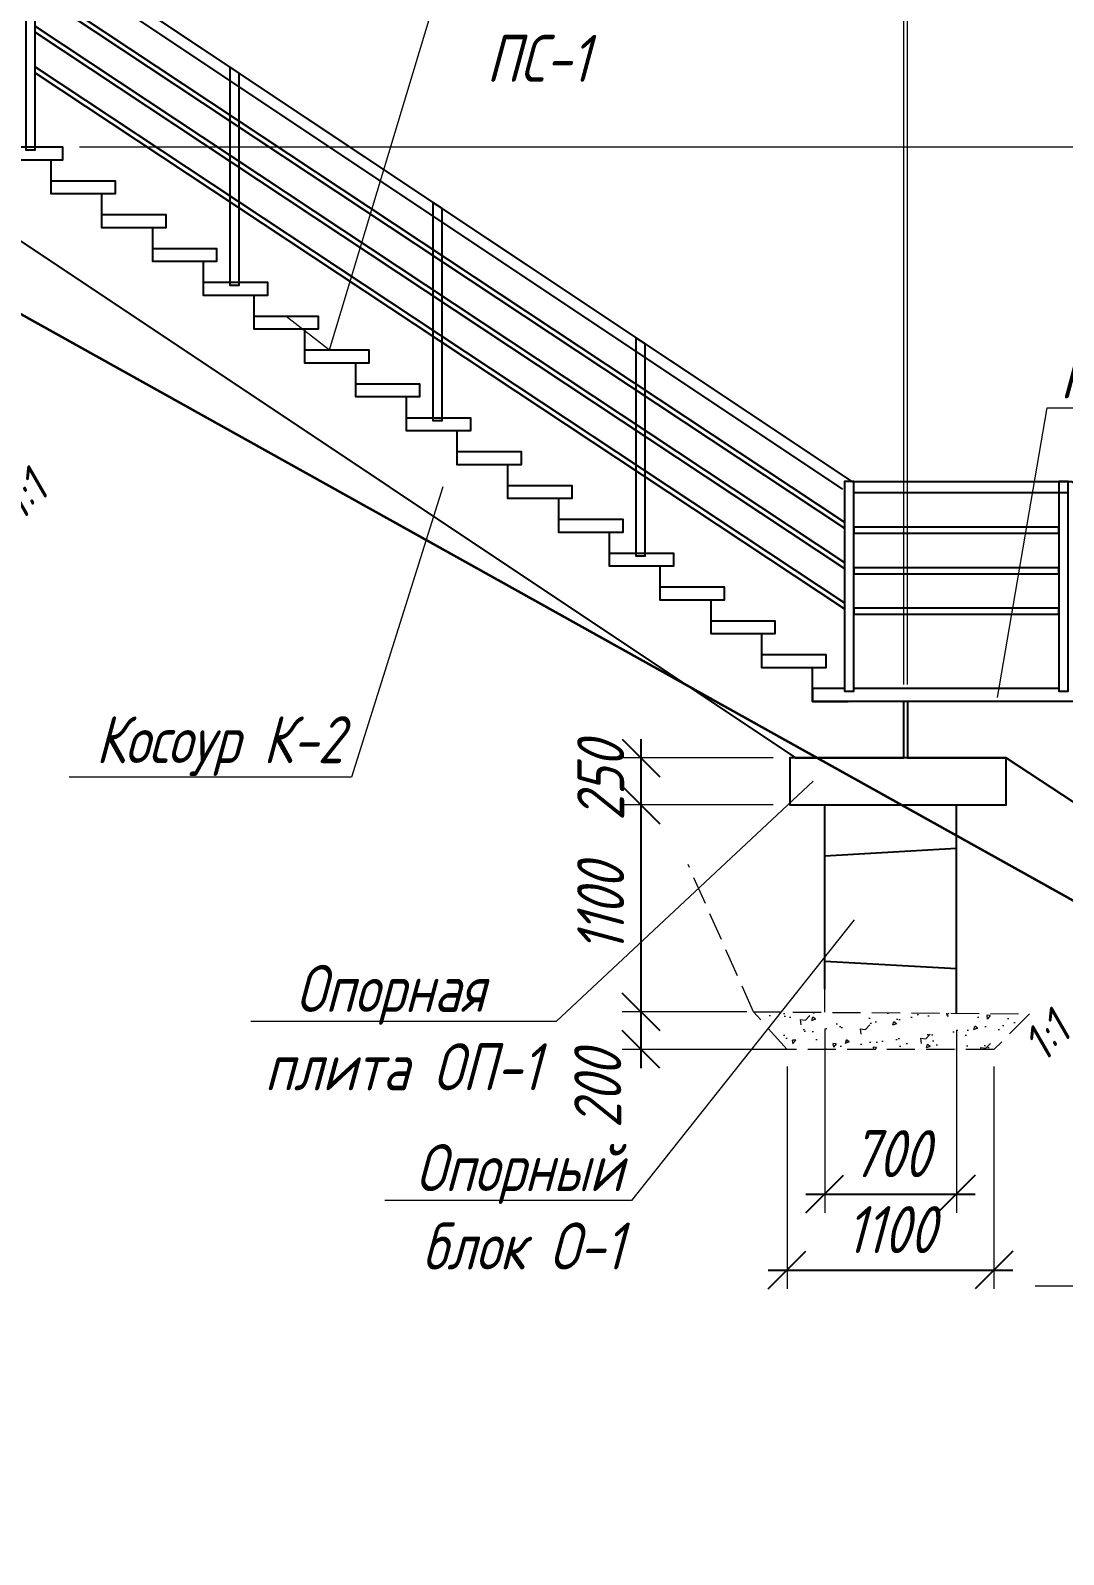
# Model space of a CAD drawing. Header units: millimetres. Extents: x 0 to 285450075, y -3000605 to 8125189010.
# Drawn here: x 7332992 to 7338487, y -647971 to -639864 of the extents above; entities that cross this region are included whole.
import ezdxf
from ezdxf import colors
from ezdxf.entities.mleader import LeaderData, LeaderLine
from ezdxf.math import Vec2, Vec3

# ---------------------------------------------------------------- set-up
doc = ezdxf.new("R2010")
doc.units = ezdxf.units.MM
doc.linetypes.add('DASHED', pattern=[7, 5, -2, 0])
for name, color, linetype, lineweight in [('02_Доп.основные', 255, 'Continuous', 25), ('04_Невидимые', 3, 'Continuous', 13), ('10_Текст', 255, 'Continuous', 25), ('ИС_Мвн', 3, 'Continuous', 18), ('ИС_Основная', 7, 'Continuous', 35), ('ИС_РЗМ', 3, 'Continuous', 18)]:
    doc.layers.add(name, color=color, linetype=linetype, lineweight=lineweight)
doc.layers.add('ограждение', color=7, linetype='Continuous')
doc.styles.add('0', font='isocpeur.ttf', dxfattribs={"width": 0.8, "oblique": 15})
doc.styles.add('ISOCPEUR', font='isocpeur.ttf', dxfattribs={"width": 0.8, "oblique": 15, "height": 2.5})
doc.dimstyles.new('М100мнв', dxfattribs={"dimscale": 100, "dimtxt": 2.5, "dimasz": 2, "dimexe": 1, "dimexo": 0.9, "dimgap": 0.9, "dimtad": 1, "dimdec": 0, "dimtxsty": '0', "dimblk": 'OBLIQUE', "dimcen": 2.5, "dimdle": 1, "dimclrd": 3, "dimclre": 3, "dimclrt": 256, "dimadec": 0, "dimazin": 0, "dimtfac": 1, "dimtdec": 0, "dimtmove": 1, "dimatfit": 3, "dimldrblk": 'OBLIQUE', "dimfxl": 1, "dimlwe": -1, "dimarcsym": 0})

# ---------------------------------------------------------------- blocks, each defined once
blk = doc.blocks.new('_OBLIQUE')
at = {"color": 0, "linetype": 'ByBlock', "lineweight": -2}
blk.add_line((0.5, 0.5), (-0.5, -0.5), dxfattribs=at)
blk = doc.blocks.new('*D1519')
at = {"layer": 'Defpoints', "color": 0, "transparency": 16777216}
for p in [(7337016.7, -645284.2), (7338116.7, -645284.2), (7338116.7, -646457.5)]:
    blk.add_point(p, dxfattribs=at)
at = {"layer": 'ИС_РЗМ', "color": 3, "transparency": 16777216}
for p, q in [((7337016.7, -645374.2), (7337016.7, -646557.5)), ((7338116.7, -645374.2), (7338116.7, -646557.5))]:
    blk.add_line(p, q, dxfattribs=at)
at = {"layer": 'ИС_РЗМ', "color": 3, "lineweight": -2, "transparency": 16777216}
blk.add_line((7336916.7, -646457.5), (7338216.7, -646457.5), dxfattribs=at)
at = {"layer": 'ИС_РЗМ', "color": 3, "lineweight": -2, "transparency": 16777216, "xscale": 200, "yscale": 200, "zscale": 200, "rotation": 180}
blk.add_blockref('_OBLIQUE', (7337016.7, -646457.5), dxfattribs=at)
at = {"layer": 'ИС_РЗМ', "color": 3, "lineweight": -2, "transparency": 16777216, "xscale": 200, "yscale": 200, "zscale": 200}
blk.add_blockref('_OBLIQUE', (7338116.7, -646457.5), dxfattribs=at)
at = {"layer": 'ИС_РЗМ', "transparency": 16777216, "insert": (7337566.7, -646242.5), "char_height": 250, "attachment_point": 5, "style": '0'}
blk.add_mtext('1100', dxfattribs=at)
blk = doc.blocks.new('*D1520')
at = {"layer": 'Defpoints', "color": 0, "transparency": 16777216}
for p in [(7337217, -645083.9), (7337917, -645091.6), (7337917, -646053.5)]:
    blk.add_point(p, dxfattribs=at)
at = {"layer": 'ИС_РЗМ', "color": 3, "transparency": 16777216}
for p, q in [((7337217, -645173.9), (7337217, -646153.5)), ((7337917, -645181.6), (7337917, -646153.5))]:
    blk.add_line(p, q, dxfattribs=at)
at = {"layer": 'ИС_РЗМ', "color": 3, "lineweight": -2, "transparency": 16777216}
blk.add_line((7337117, -646053.5), (7338017, -646053.5), dxfattribs=at)
at = {"layer": 'ИС_РЗМ', "color": 3, "lineweight": -2, "transparency": 16777216, "xscale": 200, "yscale": 200, "zscale": 200, "rotation": 180}
blk.add_blockref('_OBLIQUE', (7337217, -646053.5), dxfattribs=at)
at = {"layer": 'ИС_РЗМ', "color": 3, "lineweight": -2, "transparency": 16777216, "xscale": 200, "yscale": 200, "zscale": 200}
blk.add_blockref('_OBLIQUE', (7337917, -646053.5), dxfattribs=at)
at = {"layer": 'ИС_РЗМ', "transparency": 16777216, "insert": (7337567, -645838.5), "char_height": 250, "attachment_point": 5, "style": '0'}
blk.add_mtext('700', dxfattribs=at)
blk = doc.blocks.new('_None')
blk = doc.blocks.new('*D1521')
at = {"layer": 'Defpoints', "color": 0, "transparency": 16777216}
for p in [(7336240, -645084.2), (7336892.5, -645084.2), (7337138.5, -645284.2)]:
    blk.add_point(p, dxfattribs=at)
at = {"layer": 'ИС_РЗМ', "color": 3, "lineweight": -2, "transparency": 16777216}
blk.add_line((7336240, -645384.2), (7336240, -644984.2), dxfattribs=at)
at = {"layer": 'ИС_РЗМ', "color": 3, "transparency": 16777216}
for p, q in [((7336802.5, -645084.2), (7336140, -645084.2)), ((7337048.5, -645284.2), (7336140, -645284.2))]:
    blk.add_line(p, q, dxfattribs=at)
at = {"layer": 'ИС_РЗМ', "color": 3, "lineweight": -2, "transparency": 16777216, "xscale": 200, "yscale": 200, "zscale": 200}
for p, rotation in [((7336240, -645084.2), 90), ((7336240, -645284.2), 270)]:
    blk.add_blockref('_OBLIQUE', p, dxfattribs=dict(at, rotation=rotation))
at = {"layer": 'ИС_РЗМ', "transparency": 16777216, "insert": (7336009.4, -645497.9), "char_height": 250, "attachment_point": 5, "rotation": 90, "style": '0'}
blk.add_mtext('200', dxfattribs=at)
blk = doc.blocks.new('*D1522')
at = {"layer": 'Defpoints', "color": 0, "transparency": 16777216}
for p in [(7336240, -643983.8), (7337032, -643983.8), (7336892.5, -645084.2)]:
    blk.add_point(p, dxfattribs=at)
at = {"layer": 'ИС_РЗМ', "color": 3, "lineweight": -2, "transparency": 16777216}
blk.add_line((7336240, -645184.2), (7336240, -643883.8), dxfattribs=at)
at = {"layer": 'ИС_РЗМ', "color": 3, "transparency": 16777216}
for p, q in [((7336942, -643983.8), (7336140, -643983.8)), ((7336802.5, -645084.2), (7336140, -645084.2))]:
    blk.add_line(p, q, dxfattribs=at)
at = {"layer": 'ИС_РЗМ', "color": 3, "lineweight": -2, "transparency": 16777216, "xscale": 200, "yscale": 200, "zscale": 200}
for p, rotation in [((7336240, -643983.8), 90), ((7336240, -645084.2), 270)]:
    blk.add_blockref('_OBLIQUE', p, dxfattribs=dict(at, rotation=rotation))
at = {"layer": 'ИС_РЗМ', "transparency": 16777216, "insert": (7336025, -644534), "char_height": 250, "attachment_point": 5, "rotation": 90, "style": '0'}
blk.add_mtext('1100', dxfattribs=at)
blk = doc.blocks.new('*D1523')
at = {"layer": 'Defpoints', "color": 0, "transparency": 16777216}
for p in [(7336240, -643733.8), (7337032, -643733.8), (7337032, -643983.8)]:
    blk.add_point(p, dxfattribs=at)
at = {"layer": 'ИС_РЗМ', "color": 3, "lineweight": -2, "transparency": 16777216}
blk.add_line((7336240, -644083.8), (7336240, -643633.8), dxfattribs=at)
at = {"layer": 'ИС_РЗМ', "color": 3, "transparency": 16777216}
for p, q in [((7336942, -643733.8), (7336140, -643733.8)), ((7336942, -643983.8), (7336140, -643983.8))]:
    blk.add_line(p, q, dxfattribs=at)
at = {"layer": 'ИС_РЗМ', "color": 3, "lineweight": -2, "transparency": 16777216, "xscale": 200, "yscale": 200, "zscale": 200}
for p, rotation in [((7336240, -643733.8), 90), ((7336240, -643983.8), 270)]:
    blk.add_blockref('_OBLIQUE', p, dxfattribs=dict(at, rotation=rotation))
at = {"layer": 'ИС_РЗМ', "transparency": 16777216, "insert": (7336025, -643858.8), "char_height": 250, "attachment_point": 5, "rotation": 90, "style": '0'}
blk.add_mtext('250', dxfattribs=at)
blk = doc.blocks.new('*D1535')
at = {"layer": 'Defpoints', "color": 0, "transparency": 16777216}
for p in [(7337637, -635603.9), (7332167, -640553.9), (7337637, -643433.9)]:
    blk.add_point(p, dxfattribs=at)
at = {"layer": 'ИС_РЗМ', "color": 3, "transparency": 16777216}
for p, q in [((7332167, -640463.9), (7332167, -635503.9)), ((7337637, -643343.9), (7337637, -635503.9))]:
    blk.add_line(p, q, dxfattribs=at)
at = {"layer": 'ИС_РЗМ', "color": 3, "lineweight": -2, "transparency": 16777216}
blk.add_line((7332067, -635603.9), (7337737, -635603.9), dxfattribs=at)
at = {"layer": 'ИС_РЗМ', "color": 3, "lineweight": -2, "transparency": 16777216, "xscale": 200, "yscale": 200, "zscale": 200, "rotation": 180}
blk.add_blockref('_OBLIQUE', (7332167, -635603.9), dxfattribs=at)
at = {"layer": 'ИС_РЗМ', "color": 3, "lineweight": -2, "transparency": 16777216, "xscale": 200, "yscale": 200, "zscale": 200}
blk.add_blockref('_OBLIQUE', (7337637, -635603.9), dxfattribs=at)
at = {"layer": 'ИС_РЗМ', "transparency": 16777216, "insert": (7334902, -635388.9), "char_height": 250, "attachment_point": 5, "style": '0'}
blk.add_mtext('5470', dxfattribs=at)
blk = doc.blocks.new('*D1536')
at = {"layer": 'Defpoints', "color": 0, "transparency": 16777216}
for p in [(7337657, -635603.9), (7337637, -643433.9), (7337657, -643433.9)]:
    blk.add_point(p, dxfattribs=at)
at = {"layer": 'ИС_РЗМ', "color": 3, "lineweight": -2, "transparency": 16777216}
for p, q in [((7337647, -635603.9), (7337755, -635243.9)), ((7337755, -635243.9), (7338242, -635243.9)), ((7337637, -635603.9), (7337437, -635603.9)), ((7337637, -635603.9), (7337657, -635603.9)), ((7337637, -635603.9), (7337657, -635603.9)), ((7337657, -635603.9), (7337857, -635603.9))]:
    blk.add_line(p, q, dxfattribs=at)
at = {"layer": 'ИС_РЗМ', "color": 3, "transparency": 16777216}
for p, q in [((7337637, -643343.9), (7337637, -635503.9)), ((7337657, -643343.9), (7337657, -635503.9))]:
    blk.add_line(p, q, dxfattribs=at)
at = {"layer": 'ИС_РЗМ', "color": 3, "lineweight": -2, "transparency": 16777216, "xscale": 200, "yscale": 200, "zscale": 200}
blk.add_blockref('_OBLIQUE', (7337637, -635603.9), dxfattribs=at)
at = {"layer": 'ИС_РЗМ', "color": 3, "lineweight": -2, "transparency": 16777216, "xscale": 200, "yscale": 200, "zscale": 200, "rotation": 180}
blk.add_blockref('_OBLIQUE', (7337657, -635603.9), dxfattribs=at)
at = {"layer": 'ИС_РЗМ', "transparency": 16777216, "insert": (7337998.5, -635028.9), "char_height": 250, "attachment_point": 5, "style": '0'}
blk.add_mtext('20', dxfattribs=at)
blk = doc.blocks.new('*D1537')
at = {"layer": 'Defpoints', "color": 0, "transparency": 16777216}
for p in [(7342047, -635603.9), (7337657, -643433.9), (7342047, -645593.9)]:
    blk.add_point(p, dxfattribs=at)
at = {"layer": 'ИС_РЗМ', "color": 3, "transparency": 16777216}
for p, q in [((7337657, -643343.9), (7337657, -635503.9)), ((7342047, -645503.9), (7342047, -635503.9))]:
    blk.add_line(p, q, dxfattribs=at)
at = {"layer": 'ИС_РЗМ', "color": 3, "lineweight": -2, "transparency": 16777216}
blk.add_line((7337557, -635603.9), (7342147, -635603.9), dxfattribs=at)
at = {"layer": 'ИС_РЗМ', "color": 3, "lineweight": -2, "transparency": 16777216, "xscale": 200, "yscale": 200, "zscale": 200, "rotation": 180}
blk.add_blockref('_OBLIQUE', (7337657, -635603.9), dxfattribs=at)
at = {"layer": 'ИС_РЗМ', "color": 3, "lineweight": -2, "transparency": 16777216, "xscale": 200, "yscale": 200, "zscale": 200}
blk.add_blockref('_OBLIQUE', (7342047, -635603.9), dxfattribs=at)
at = {"layer": 'ИС_РЗМ', "transparency": 16777216, "insert": (7339852, -635388.9), "char_height": 250, "attachment_point": 5, "style": '0'}
blk.add_mtext('4390', dxfattribs=at)
blk = doc.blocks.new('*D1540')
at = {"layer": 'Defpoints', "color": 0, "transparency": 16777216}
for p in [(7327677, -637603.9, 4135.3), (7333162, -640483.9, 4135.3), (7350076.4, -640483.9)]:
    blk.add_point(p, dxfattribs=at)
at = {"layer": 'ИС_РЗМ', "color": 3, "lineweight": -2, "transparency": 16777216}
blk.add_line((7350076.4, -637503.9), (7350076.4, -640583.9), dxfattribs=at)
at = {"layer": 'ИС_РЗМ', "color": 3, "transparency": 16777216}
for p, q in [((7327767, -637603.9), (7350176.4, -637603.9)), ((7333252, -640483.9), (7350176.4, -640483.9))]:
    blk.add_line(p, q, dxfattribs=at)
at = {"layer": 'ИС_РЗМ', "color": 3, "lineweight": -2, "transparency": 16777216, "xscale": 200, "yscale": 200, "zscale": 200}
for p, rotation in [((7350076.4, -637603.9), 90), ((7350076.4, -640483.9), 270)]:
    blk.add_blockref('_OBLIQUE', p, dxfattribs=dict(at, rotation=rotation))
at = {"layer": 'ИС_РЗМ', "transparency": 16777216, "insert": (7349861.4, -639043.9), "char_height": 250, "attachment_point": 5, "rotation": 90, "style": '0'}
blk.add_mtext('16х180', dxfattribs=at)
blk = doc.blocks.new('*D1542')
at = {"layer": 'Defpoints', "color": 0, "transparency": 16777216}
for p in [(7333162, -640483.9), (7338652, -643363.9), (7350076.4, -643363.9)]:
    blk.add_point(p, dxfattribs=at)
at = {"layer": 'ИС_РЗМ', "color": 3, "lineweight": -2, "transparency": 16777216}
blk.add_line((7350076.4, -640383.9), (7350076.4, -643463.9), dxfattribs=at)
at = {"layer": 'ИС_РЗМ', "color": 3, "transparency": 16777216}
for p, q in [((7333252, -640483.9), (7350176.4, -640483.9)), ((7338742, -643363.9), (7350176.4, -643363.9))]:
    blk.add_line(p, q, dxfattribs=at)
at = {"layer": 'ИС_РЗМ', "color": 3, "lineweight": -2, "transparency": 16777216, "xscale": 200, "yscale": 200, "zscale": 200}
for p, rotation in [((7350076.4, -640483.9), 90), ((7350076.4, -643363.9), 270)]:
    blk.add_blockref('_OBLIQUE', p, dxfattribs=dict(at, rotation=rotation))
at = {"layer": 'ИС_РЗМ', "transparency": 16777216, "insert": (7349861.4, -641923.9), "char_height": 250, "attachment_point": 5, "rotation": 90, "style": '0'}
blk.add_mtext('16х180', dxfattribs=at)

msp = doc.modelspace()

# ---------------------------------------------------------------- hatches: boundary and pattern name
at = {"layer": '04_Невидимые'}
h = msp.add_hatch(dxfattribs=at)
h.set_pattern_fill('AR-CONC', color=256, scale=30, angle=180, style=0)
h.set_pattern_definition([(230, (-70965377.1, -801259.54), (-215.1780548, 18.8256405), [22.5, -247.5]), (175, (-70965377.1, -801259.54), (41.6254001, -225.6576401), [18, -198]), (280.45144446, (-70965395.03, -801257.97), (-173.552654, -206.8319973), [19.1220576, -210.3426336]), (226.1842, (-70965377.1, -801319.54), (-320.1723992, 49.6557842), [33.75, -371.25]), (276.6356355, (-70965403.77, -801315.4), (-280.3985837, -292.2355802), [28.6831026, -315.514128]), (171.184164, (-70965377.1, -801319.54), (-280.3985835, -292.2355801), [27, -297.0000003]), (201, (-70965407.1, -801304.54), (-179.07211564, 120.7856672), [22.5, -247.5]), (146, (-70965407.1, -801304.54), (-72.9945996, -217.5450135), [18, -198]), (251.45144474, (-70965422.02, -801294.48), (-252.066713, -96.75934584), [19.122057, -210.3426336]), (217.5, (-70965377.094, -801259.54), (-3.647956595, -99.86815615), [0, -195.6, 0, -201, 0, -198.75]), (187.5, (-70965377.09, -801259.54), (-78.92086123, -118.32351356), [0, -114.6, 0, -191.1, 0, -75.75]), (147.5, (-70965310.19, -801259.54), (-160.14673085, 6.76646152), [0, -75, 0, -234, 0, -310.5]), (137.5, (-70965280.2, -801259.54), (-174.9558508, -30.0314947), [0, -97.5, 0, -155.4, 0, -220.5])])
h.paths.add_polyline_path([(7338306.5022, -645094.4149), (7338116.7049, -645284.2122), (7337016.7049, -645284.2122), (7336837.7511, -645084.0076)])

# ---------------------------------------------------------------- linework, layer by layer
at = {"color": 5}
msp.add_lwpolyline([(7326337.0125, -636503.892), (7327550.1784, -636503.8833), (7331872.0118, -639383.9362), (7333040.192, -639383.9362), (7337360.1127, -642263.8833), (7338530.179, -642263.8833), (7341770.179, -644423.8833), (7342940.179, -644423.8833), (7346652.0131, -646898.4394)], dxfattribs=at)
at = {"layer": '02_Доп.основные'}
for p, q in [((7338462.0125, -643363.8833), (7337372.0125, -643363.8833)), ((7338542.0125, -643433.8833), (7337342.0125, -643433.8833)), ((7337217.012, -644963.8916), (7337217.012, -643983.8833)), ((7337917.012, -644906.6713), (7337917.012, -643983.8833)), ((7337217.012, -644253.8833), (7337917.012, -644213.8833)), ((7337217.012, -644813.8833), (7337917.012, -644853.8833)), ((7337917.012, -645091.6551), (7337917.012, -644906.6713))]:
    msp.add_line(p, q, dxfattribs=at)
for points in [[(7331662.0118, -640483.9275), (7333162.0118, -640483.9275), (7333162.0118, -640553.9275), (7331662.0118, -640553.9275)], [(7333102.0125, -640663.8833), (7333442.0125, -640663.8833), (7333442.0125, -640733.8833), (7333102.0125, -640733.8833)], [(7333372.0125, -640843.8833), (7333712.0125, -640843.8833), (7333712.0125, -640913.8833), (7333372.0125, -640913.8833)], [(7333642.0125, -641023.8833), (7333982.0125, -641023.8833), (7333982.0125, -641093.8833), (7333642.0125, -641093.8833)], [(7333912.0125, -641203.8833), (7334252.0125, -641203.8833), (7334252.0125, -641273.8833), (7333912.0125, -641273.8833)], [(7334182.0125, -641383.8833), (7334522.0125, -641383.8833), (7334522.0125, -641453.8833), (7334182.0125, -641453.8833)], [(7334452.0125, -641563.8833), (7334792.0125, -641563.8833), (7334792.0125, -641633.8833), (7334452.0125, -641633.8833)], [(7334722.0125, -641743.8833), (7335062.0125, -641743.8833), (7335062.0125, -641813.8833), (7334722.0125, -641813.8833)], [(7334992.0125, -641923.8833), (7335332.0125, -641923.8833), (7335332.0125, -641993.8833), (7334992.0125, -641993.8833)], [(7335262.0125, -642103.8833), (7335602.0125, -642103.8833), (7335602.0125, -642173.8833), (7335262.0125, -642173.8833)], [(7335532.0125, -642283.8833), (7335872.0125, -642283.8833), (7335872.0125, -642353.8833), (7335532.0125, -642353.8833)], [(7335802.0125, -642463.8833), (7336142.0125, -642463.8833), (7336142.0125, -642533.8833), (7335802.0125, -642533.8833)], [(7336072.0125, -642643.8833), (7336412.0125, -642643.8833), (7336412.0125, -642713.8833), (7336072.0125, -642713.8833)], [(7336342.0125, -642823.8833), (7336682.0125, -642823.8833), (7336682.0125, -642893.8833), (7336342.0125, -642893.8833)], [(7336612.0125, -643003.8833), (7336952.0125, -643003.8833), (7336952.0125, -643073.8833), (7336612.0125, -643073.8833)], [(7336882.0125, -643183.8833), (7337222.0125, -643183.8833), (7337222.0125, -643253.8833), (7336882.0125, -643253.8833)]]:
    msp.add_lwpolyline(points, close=True, dxfattribs=at)
for points in [[(7337637.0125, -643733.8833), (7337637.0125, -643433.8833), (7337152.0125, -643433.8833), (7337152.0125, -643253.8833), (7336882.0125, -643253.8833), (7336882.0125, -643073.8833), (7336612.0125, -643073.8833), (7336612.0125, -642893.8833), (7336342.0125, -642893.8833), (7336342.0125, -642713.8833), (7336072.0125, -642713.8833), (7336072.0125, -642533.8833), (7335802.0125, -642533.8833), (7335802.0125, -642353.8833), (7335532.0125, -642353.8833), (7335532.0125, -642173.8833), (7335262.0125, -642173.8833), (7335262.0125, -641993.8833), (7334992.0125, -641993.8833), (7334992.0125, -641813.8833), (7334722.0125, -641813.8833), (7334722.0125, -641633.8833), (7334452.0125, -641633.8833), (7334452.0125, -641453.8833), (7334182.0125, -641453.8833), (7334182.0125, -641273.8833), (7333912.0125, -641273.8833), (7333912.0125, -641093.8833), (7333642.0125, -641093.8833), (7333642.0125, -640913.8833), (7333372.0125, -640913.8833), (7333372.0125, -640733.8833), (7333102.0125, -640733.8833), (7333102.0125, -640553.8833), (7332167.0125, -640553.8833)], [(7332742.0125, -640853.8833), (7337062.0125, -643733.8833), (7337637.0125, -643733.8833)], [(7337322.0125, -643363.8833), (7337152.0125, -643363.8833), (7337152.0125, -643433.8833), (7337342.0125, -643433.8833)], [(7337657.0125, -643433.8833), (7337657.0125, -643733.8833), (7338182.0125, -643733.8833), (7341472.0125, -645893.8833), (7342047.0125, -645893.8833), (7342047.0125, -645593.8833), (7341742.0125, -645593.8833)], [(7338182.0125, -643733.8833), (7337032.0125, -643733.8833), (7337032.0125, -643983.8833), (7338182.0125, -643983.8833), (7338182.0125, -643733.8833)]]:
    msp.add_lwpolyline(points, dxfattribs=at)
at = {"layer": '04_Невидимые', "linetype": 'DASHED', "ltscale": 30}
for p, q in [((7336837.7511, -645084.0076), (7336489.6649, -644300.4102)), ((7337217.012, -645086.695), (7337217.012, -644963.8916))]:
    msp.add_line(p, q, dxfattribs=at)
msp.add_lwpolyline([(7338116.7049, -645284.2122), (7337016.7049, -645284.2122), (7336837.7511, -645084.0076), (7338306.5022, -645094.4149)], close=True, dxfattribs=at)
at = {"layer": 'ИС_Основная', "color": 1}
msp.add_line((7344779.8586, -647970.7822), (7326176.9995, -637603.8833), dxfattribs=at)
at = {"layer": 'ограждение', "color": 4}
for p, q in [((7333040.179, -639383.9275), (7337360.2583, -642263.9804)), ((7333022.0125, -639443.9275), (7337312.0125, -642303.9275)), ((7337362.0125, -642263.8833), (7338529.8027, -642263.8833)), ((7338512.0125, -642323.8833), (7337372.0125, -642323.8833))]:
    msp.add_line(p, q, dxfattribs=at)
at = {"layer": 'ограждение', "color": 1}
for p, q in [((7333017.0111, -639626.9281), (7337322.0125, -642479.3216)), ((7333017.0111, -639658.9281), (7337322.0125, -642511.3216)), ((7333017.0111, -639841.9281), (7337322.0125, -642694.3216)), ((7333017.0111, -639873.9281), (7337322.0125, -642726.3216)), ((7333017.0111, -640056.9281), (7337322.0125, -642909.3216)), ((7333017.0111, -640088.9281), (7337322.0125, -642941.3216))]:
    msp.add_line(p, q, dxfattribs=at)
at = {"layer": 'ограждение'}
for points in [[(7333017.0111, -639383.9275), (7332967.0111, -639383.9275), (7332967.0111, -640498.9275), (7333017.0111, -640498.9275)], [(7334102.0125, -640091.8165), (7334052.0125, -640058.4832), (7334052.0125, -641218.9275), (7334102.0125, -641218.9275)], [(7335182.0125, -640811.8165), (7335132.0125, -640778.4832), (7335132.0125, -641938.9276), (7335182.0125, -641938.9276)], [(7336262.0125, -641531.8165), (7336212.0125, -641498.4832), (7336212.0125, -642658.9276), (7336262.0125, -642658.9276)], [(7337372.0125, -642263.8833), (7337322.0125, -642263.8833), (7337322.0125, -643378.8833), (7337372.0125, -643378.8833)], [(7338512.0125, -642263.8833), (7338462.0125, -642263.8833), (7338462.0125, -643378.8833), (7338512.0125, -643378.8833)]]:
    msp.add_lwpolyline(points, close=True, dxfattribs=at)
at = {"layer": 'ограждение', "color": 1}
for points in [[(7338462.0125, -642506.8833), (7337372.0125, -642506.8833), (7337372.0125, -642538.8833), (7338462.0125, -642538.8833)], [(7338462.0125, -642721.8833), (7337372.0125, -642721.8833), (7337372.0125, -642753.8833), (7338462.0125, -642753.8833)], [(7338462.0125, -642936.8833), (7337372.0125, -642936.8833), (7337372.0125, -642968.8833), (7338462.0125, -642968.8833)]]:
    msp.add_lwpolyline(points, close=True, dxfattribs=at)

# ---------------------------------------------------------------- texts
at = {"layer": '10_Текст', "style": 'ISOCPEUR', "oblique": 15, "width": 0.9}
for p in [(7332940.4393, -642481.8604), (7338380.4393, -645361.8604)]:
    msp.add_text('1:1', height=187.5, rotation=45, dxfattribs=at).set_placement(p)

# ---------------------------------------------------------------- dimensions: what is measured, and where the dimension line sits
at = {"layer": 'ИС_РЗМ'}
for base, p1, p2, picture, middle in [((7337657.0125, -635603.8833), (7337637.0125, -643433.8833), (7337657.0125, -643433.8833), '*D1536', (7337845.0125, -635028.8833)), ((7337637.0125, -635603.8833), (7332167.0125, -640553.9275), (7337637.0125, -643433.8833), '*D1535', (7334902.0125, -635388.8833)), ((7342047.0125, -635603.8833), (7337657.0125, -643433.8833), (7342047.0125, -645593.8833), '*D1537', (7339852.0125, -635388.8833)), ((7337916.9678, -646053.49), (7337216.9678, -645083.8833), (7337916.9678, -645091.6109), '*D1520', (7337566.9678, -645838.49)), ((7338116.7049, -646457.4827), (7337016.6607, -645284.168), (7338116.7049, -645284.2122), '*D1519', (7337566.6828, -646242.4827))]:
    dim = msp.add_linear_dim(base=base, p1=p1, p2=p2, dimstyle='М100мнв', dxfattribs=at)
    dim.commit()
    dim.dimension.update_dxf_attribs({"geometry": picture, "text_midpoint": middle})
for base, p1, p2, picture, middle in [((7350076.4123, -640483.9275, -4135.3491), (7327677.0125, -637603.8833), (7333162.0118, -640483.9275), '*D1540', (7349861.4123, -639043.9054, -4135.3491)), ((7350076.4123, -643363.8833), (7333162.0118, -640483.9275), (7338652.0125, -643363.8833), '*D1542', (7349861.4123, -641923.9054))]:
    dim = msp.add_linear_dim(base=base, p1=p1, p2=p2, angle=90, text='16х180', dimstyle='М100мнв', dxfattribs=at)
    dim.commit()
    dim.dimension.update_dxf_attribs({"geometry": picture, "text_midpoint": middle})
for base, p1, p2, picture, middle in [((7336239.9833, -643733.8391), (7337031.9683, -643983.8391), (7337031.9683, -643733.8391), '*D1523', (7336239.9833, -643858.8391)), ((7336239.9833, -645084.168), (7337138.4814, -645284.168), (7336892.4814, -645084.168), '*D1521', (7336224.4221, -645497.9439))]:
    dim = msp.add_linear_dim(base=base, p1=p1, p2=p2, angle=90, dimstyle='М100мнв', dxfattribs=at)
    dim.commit()
    dim.dimension.update_dxf_attribs({"geometry": picture, "text_midpoint": middle, "dimtype": 160})
dim = msp.add_linear_dim(base=(7336239.9833, -643983.8391), p1=(7336892.4814, -645084.168), p2=(7337031.9683, -643983.8391), angle=90, dimstyle='М100мнв', dxfattribs=at)
dim.commit()
dim.dimension.update_dxf_attribs({"geometry": '*D1522', "text_midpoint": (7336024.9833, -644534.0036)})

# ---------------------------------------------------------------- leaders
at = {"layer": 'ИС_Мвн'}
ml = msp.add_multileader_mtext('Standard', dxfattribs=at)
ml.set_content('Площадка\\P П-1', color=256, style='0')
ml.set_leader_properties(color=256, linetype='ByLayer', lineweight=-1)
ml.set_arrow_properties(name='NONE')
ml.build(insert=Vec2(0, 0))
ml.multileader.update_dxf_attribs({"text_left_attachment_type": 6, "text_right_attachment_type": 6, "dogleg_length": 0.36, "arrow_head_size": 300, "scale": 100})
ctx = ml.context
ctx.base_point, ctx.scale, ctx.char_height, ctx.arrow_head_size, ctx.landing_gap_size, ctx.plane_origin = Vec3(7332945.5107, -638992.2954), 100, 250, 300, 9, Vec3(7333837.9803, -640042.9133)
ctx.left_attachment, ctx.right_attachment, ctx.text_align_type = 6, 6, 1
notes = []
notes.append((ctx, [(0, (1, 1, 0), (7332909.5107, -638992.2954), (1, 0), 36, [(0, [(7332645.1168, -640532.7851)], 0, [])])]))
ctx.mtext.insert, ctx.mtext.alignment, ctx.mtext.flow_direction = Vec3(7333588.0043, -638692.2954), 2, 5
ml = msp.add_multileader_mtext('Standard', dxfattribs=at)
ml.set_content('Ступень \\PПС-1', color=256, style='0')
ml.set_leader_properties(color=256, linetype='ByLayer', lineweight=-1)
ml.set_arrow_properties(name='NONE')
ml.build(insert=Vec2(0, 0))
ml.multileader.update_dxf_attribs({"text_left_attachment_type": 6, "text_right_attachment_type": 6, "dogleg_length": 0.36, "arrow_head_size": 300, "scale": 100})
ctx = ml.context
ctx.base_point, ctx.scale, ctx.char_height, ctx.arrow_head_size, ctx.landing_gap_size, ctx.plane_origin = Vec3(7335158.7237, -639770.8456), 100, 250, 300, 9, Vec3(7335125.6937, -641592.7247)
ctx.left_attachment, ctx.right_attachment, ctx.text_align_type = 6, 6, 1
notes.append((ctx, [(0, (1, 1, 0), (7335122.7237, -639770.8456), (1, 0), 36, [(1, [(7334352.0131, -641383.8833), (7334583.2842, -641563.8833)], 0, [])])]))
ctx.mtext.insert, ctx.mtext.alignment, ctx.mtext.flow_direction = Vec3(7335691.2173, -639470.8456), 2, 5
ml = msp.add_multileader_mtext('Standard', dxfattribs=at)
ml.set_content('Площадка\\P П-1', color=256, style='0')
ml.set_leader_properties(color=256, linetype='ByLayer', lineweight=-1)
ml.set_arrow_properties(name='NONE')
ml.build(insert=Vec2(0, 0))
ml.multileader.update_dxf_attribs({"text_left_attachment_type": 6, "text_right_attachment_type": 6, "dogleg_length": 0.36, "arrow_head_size": 300, "scale": 100})
ctx = ml.context
ctx.base_point, ctx.scale, ctx.char_height, ctx.arrow_head_size, ctx.landing_gap_size, ctx.plane_origin = Vec3(7338435.5113, -641872.2512), 100, 250, 300, 9, Vec3(7339327.9809, -642922.8691)
ctx.left_attachment, ctx.right_attachment, ctx.text_align_type = 6, 6, 1
notes.append((ctx, [(0, (1, 1, 0), (7338399.5113, -641872.2512), (1, 0), 36, [(0, [(7338135.1174, -643412.7409)], 0, [])])]))
ctx.mtext.insert, ctx.mtext.alignment, ctx.mtext.flow_direction = Vec3(7339078.005, -641572.2512), 2, 5
ml = msp.add_multileader_mtext('Standard', dxfattribs=at)
ml.set_content('Косоур К-2', color=256, style='0')
ml.set_leader_properties(color=256, linetype='ByLayer', lineweight=-1)
ml.set_arrow_properties(name='NONE')
ml.build(insert=Vec2(0, 0))
ml.multileader.update_dxf_attribs({"text_left_attachment_type": 6, "text_right_attachment_type": 6, "dogleg_length": 0.36, "arrow_head_size": 300, "scale": 100})
ctx = ml.context
ctx.base_point, ctx.scale, ctx.char_height, ctx.arrow_head_size, ctx.landing_gap_size, ctx.plane_origin = Vec3(7333152.09, -643836.5431), 100, 250, 300, 9, Vec3(7336164.6203, -642975.5798)
ctx.left_attachment, ctx.right_attachment, ctx.text_align_type = 6, 6, 2
notes.append((ctx, [(1, (1, 1, 0), (7334700.0646, -643836.5431), (-1, 0), 36, [(0, [(7335185.2366, -642292.125)], 0, [])])]))
ctx.mtext.insert, ctx.mtext.alignment, ctx.mtext.flow_direction = Vec3(7334655.0646, -643511.5431), 3, 5
ml = msp.add_multileader_mtext('Standard', dxfattribs=at)
ml.set_content('Опорная\\P плита ОП-1', color=256, style='0')
ml.set_leader_properties(color=256, linetype='ByLayer', lineweight=-1)
ml.set_arrow_properties(name='NONE')
ml.build(insert=Vec2(0, 0))
ml.multileader.update_dxf_attribs({"text_left_attachment_type": 6, "text_right_attachment_type": 6, "dogleg_length": 0.36, "arrow_head_size": 300, "scale": 100})
ctx = ml.context
ctx.base_point, ctx.scale, ctx.char_height, ctx.arrow_head_size, ctx.landing_gap_size, ctx.plane_origin = Vec3(7334059.9707, -645135.0305), 100, 250, 300, 9, Vec3(7337778.7858, -645346.6985)
ctx.left_attachment, ctx.right_attachment, ctx.text_align_type = 6, 6, 1
notes.append((ctx, [(0, (1, 1, 0), (7335787.9453, -645135.0305), (-1, 0), 36, [(0, [(7337155.8548, -643857.2723)], 0, [])])]))
ctx.mtext.insert, ctx.mtext.alignment, ctx.mtext.flow_direction = Vec3(7334905.958, -644835.0305), 2, 5
ml = msp.add_multileader_mtext('Standard', dxfattribs=at)
ml.set_content('Опорный\\Pблок О-1', color=256, style='0')
ml.set_leader_properties(color=256, linetype='ByLayer', lineweight=-1)
ml.set_arrow_properties(name='NONE')
ml.build(insert=Vec2(0, 0))
ml.multileader.update_dxf_attribs({"text_left_attachment_type": 6, "text_right_attachment_type": 6, "dogleg_length": 0.36, "arrow_head_size": 300, "scale": 100})
ctx = ml.context
ctx.base_point, ctx.scale, ctx.char_height, ctx.arrow_head_size, ctx.landing_gap_size, ctx.plane_origin = Vec3(7334960.6862, -646088.1535), 100, 250, 300, 9, Vec3(7338492.7049, -645409.055)
ctx.left_attachment, ctx.right_attachment, ctx.text_align_type = 6, 6, 2
notes.append((ctx, [(1, (1, 1, 0), (7336188.6608, -646088.1535), (-1, 0), 36, [(0, [(7337372.6142, -644594.9645)], 0, [])])]))
ctx.mtext.insert, ctx.mtext.alignment, ctx.mtext.flow_direction = Vec3(7336143.6608, -645788.1535), 3, 5
ml = msp.add_multileader_mtext('Standard', dxfattribs=at)
ml.set_content('Косоур К-1', color=256, style='0')
ml.set_leader_properties(color=256, linetype='ByLayer', lineweight=-1)
ml.set_arrow_properties(name='NONE')
ml.build(insert=Vec2(0, 0))
ml.multileader.update_dxf_attribs({"text_left_attachment_type": 6, "text_right_attachment_type": 6, "dogleg_length": 0.36, "arrow_head_size": 300, "scale": 100})
ctx = ml.context
ctx.base_point, ctx.scale, ctx.char_height, ctx.arrow_head_size, ctx.landing_gap_size, ctx.plane_origin = Vec3(7338329.6513, -646543.4101), 100, 250, 300, 9, Vec3(7341302.1816, -645682.4468)
ctx.left_attachment, ctx.right_attachment, ctx.text_align_type = 6, 6, 2
notes.append((ctx, [(1, (1, 1, 0), (7339837.6258, -646543.4101), (-1, 0), 36, [(0, [(7340322.7979, -644998.992)], 0, [])])]))
ctx.mtext.insert, ctx.mtext.alignment, ctx.mtext.flow_direction = Vec3(7339792.6258, -646218.4101), 3, 5
for ctx, leaders in notes:
    for number, flags, end, landing, length, lines in leaders:
        leader = LeaderData()
        leader.index, (leader.has_last_leader_line, leader.has_dogleg_vector, leader.attachment_direction) = number, flags
        leader.last_leader_point, leader.dogleg_vector, leader.dogleg_length = Vec3(end), Vec3(landing), length
        for number, points, colour, breaks in lines:
            line = LeaderLine()
            line.index, line.vertices, line.color, line.breaks = number, Vec3.list(points), colors.encode_raw_color(colour), breaks
            leader.lines.append(line)
        ctx.leaders.append(leader)

doc.saveas('drawing.dxf')
